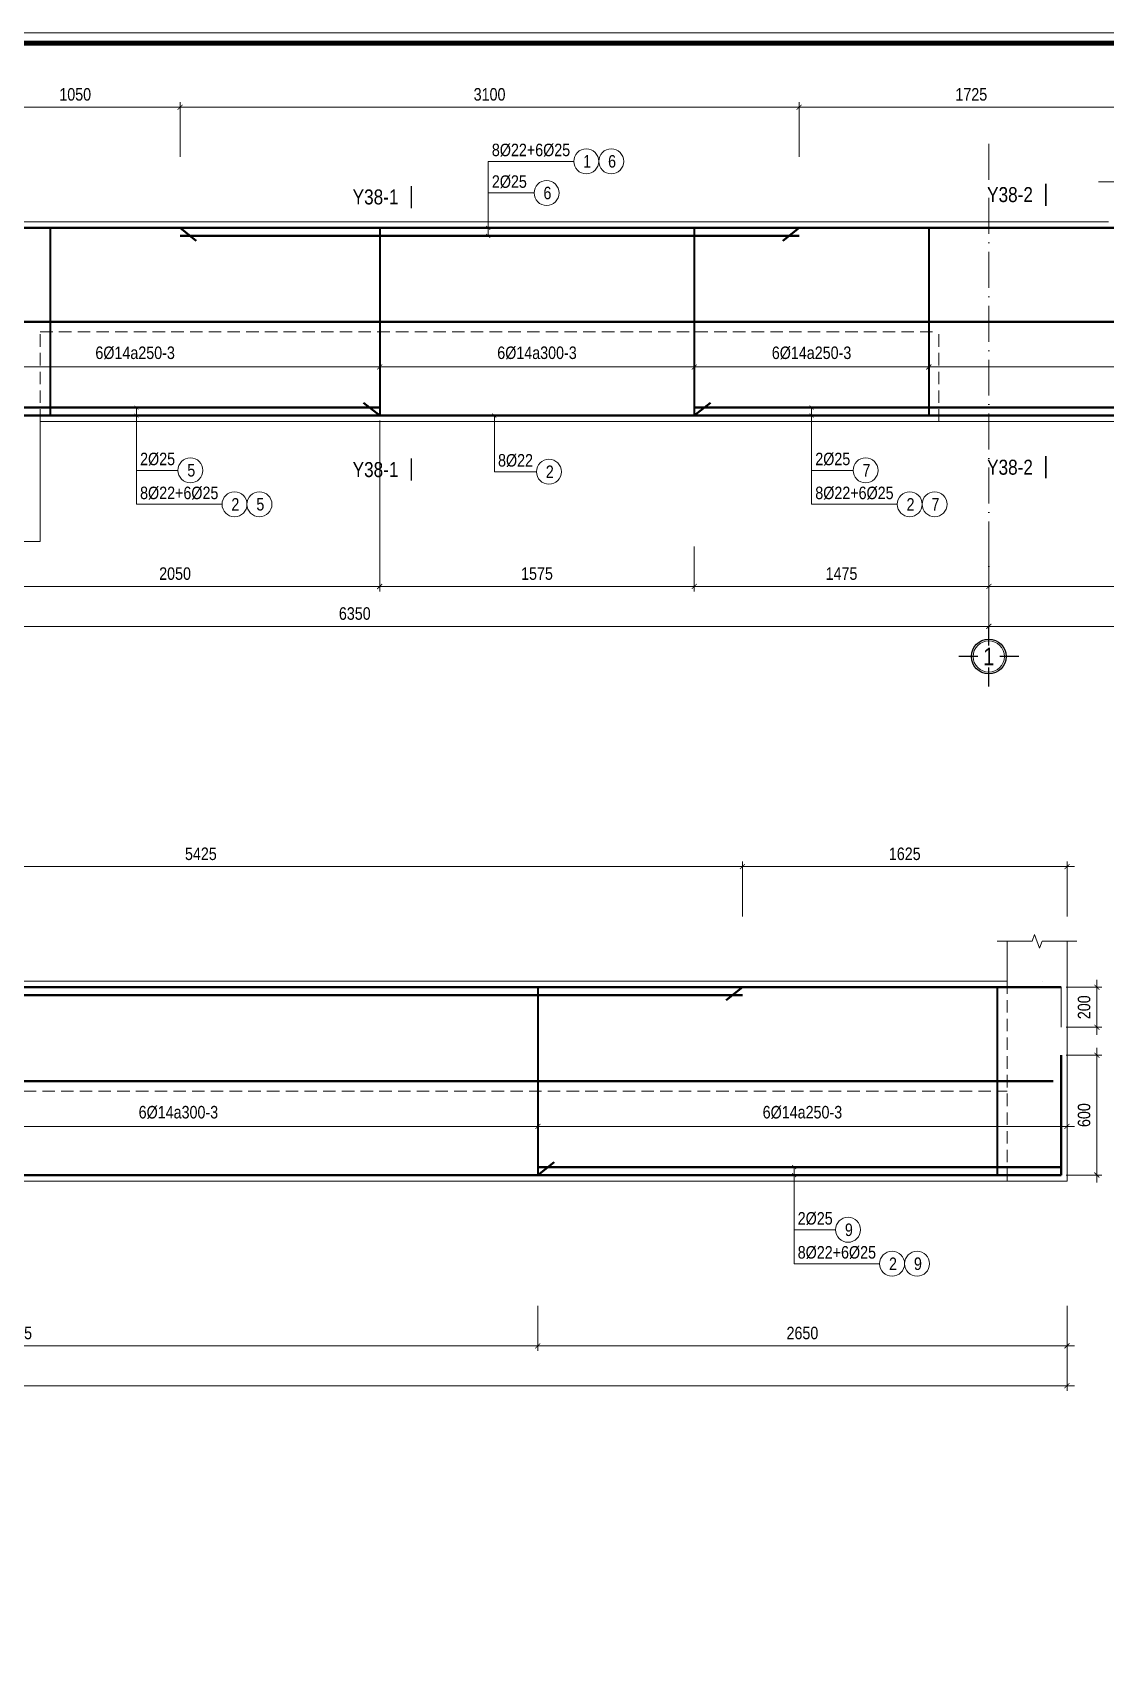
# Model space of a CAD drawing. Header units: millimetres. Extents: x 3014920 to 3563667, y -1638653 to -1356471.
# Drawn here: x 3550499 to 3555869, y -1614271 to -1606064 of the extents above; entities that cross this region are included whole.
import ezdxf
from ezdxf.enums import TextEntityAlignment as Align
from ezdxf.xclip import XClip

# ---------------------------------------------------------------- set-up
doc = ezdxf.new("R2010")
doc.units = ezdxf.units.MM
doc.header["$MEASUREMENT"] = 0
doc.header["$XCLIPFRAME"] = 0
doc.header["$PDMODE"] = 2
for name, pattern in [('6 TANG DIEN HINH 14-15$0$ACAD_ISO10W100', [18, 12, -3, 0, -3]), ('ACAD_ISO04W100', [30, 24, -3, 0, -3]), ('HIDDEN', [0.375, 0.25, -0.125])]:
    doc.linetypes.add(name, pattern=pattern)
doc.layers.get('0').update_dxf_attribs({"lineweight": 9})
doc.layers.get('Defpoints').update_dxf_attribs({"color": 10, "lineweight": 0})
for name, color, linetype, lineweight in [('2', 2, 'Continuous', 20), ('CDAI', 21, 'Continuous', 40), ('CTHEP', 50, 'Continuous', 50), ('DBAO', 90, 'Continuous', 13), ('DGIONG', 130, 'Continuous', 13), ('DMo', 9, 'HIDDEN', 9), ('KTH', 154, 'Continuous', 9), ('Net khuat', 8, 'HIDDEN', 13), ('TEXT', 7, 'Continuous', 15), ('TRUC', 251, 'ACAD_ISO04W100', 9)]:
    doc.layers.add(name, color=color, linetype=linetype, lineweight=lineweight)
doc.layers.add('8', color=8, linetype='Continuous')
doc.styles.add('HELVECONDENSE', font='VHELVCN_0.TTF')
doc.styles.add('Star-HelCon', font='VHELVCN_0.TTF')
doc.styles.add('TTP-HelCon', font='VHELVCN_0.TTF')
doc.styles.add('VNI-HELVE-CONDENSE', font='VHELVCN_0.TTF')
doc.dimstyles.new('kc-25', dxfattribs={"dimtxt": 62.5, "dimasz": 20, "dimexe": 20, "dimexo": 50, "dimgap": 25, "dimtad": 3, "dimdec": 0, "dimzin": 0, "dimdsep": 46, "dimtxsty": 'VNI-HELVE-CONDENSE', "dimblk": 'DIM', "dimcen": 2.5, "dimclrd": 256, "dimclre": 154, "dimclrt": 7, "dimaunit": 1, "dimadec": 0, "dimazin": 0, "dimtfac": 1, "dimtdec": 0, "dimtix": 1, "dimtmove": 0, "dimatfit": 3, "dimldrblk": 'DOT', "dimfxl": 1, "dimtolj": 1, "dimtzin": 0, "dimarcsym": 0})
doc.dimstyles.new('TTP-25', dxfattribs={"dimscale": 25, "dimtxt": 2.5, "dimasz": 1, "dimexe": 1, "dimexo": 1, "dimgap": 0.09, "dimtad": 0, "dimdec": 4, "dimrnd": 1, "dimzin": 9, "dimdsep": 46, "dimtxsty": 'TTP-HelCon', "dimblk": 'ARCHTICK', "dimcen": 0.09, "dimdle": 1.5, "dimclrd": 256, "dimclre": 256, "dimclrt": 7, "dimadec": 0, "dimazin": 0, "dimtfac": 1, "dimtdec": 4, "dimtmove": 0, "dimatfit": 3, "dimldrblk": 'ARCHTICK', "dimfxl": 1, "dimtvp": 1, "dimtolj": 1, "dimtzin": 0, "dimarcsym": 0})

# ---------------------------------------------------------------- blocks, each defined once
blk = doc.blocks.new('_ArchTick')
at = {"color": 0, "linetype": 'ByBlock', "const_width": 0.15}
blk.add_lwpolyline([(-0.5, -0.5), (0.5, 0.5)], dxfattribs=at)
blk = doc.blocks.new('*D538')
at = {"layer": 'Defpoints', "color": 0, "transparency": 16777216}
for p in [(23375, 574), (21750, 300), (23375, 300)]:
    blk.add_point(p, dxfattribs=at)
at = {"layer": 'KTH', "lineweight": -2, "transparency": 16777216}
for p, q in [((21750, 325), (21750, 599)), ((23375, 325), (23375, 599)), ((21712.5, 574), (23412.5, 574))]:
    blk.add_line(p, q, dxfattribs=at)
at = {"layer": 'KTH', "lineweight": -2, "transparency": 16777216, "xscale": 25, "yscale": 25, "zscale": 25, "rotation": 180}
blk.add_blockref('_ArchTick', (21750, 574), dxfattribs=at)
at = {"layer": 'KTH', "lineweight": -2, "transparency": 16777216, "xscale": 25, "yscale": 25, "zscale": 25}
blk.add_blockref('_ArchTick', (23375, 574), dxfattribs=at)
at = {"layer": 'KTH', "color": 7, "transparency": 16777216, "insert": (22562.5, 637.8), "char_height": 62.5, "attachment_point": 5, "style": 'TTP-HelCon'}
blk.add_mtext('\\A1;1625', dxfattribs=at)
blk = doc.blocks.new('*D539')
at = {"layer": 'Defpoints', "color": 0, "transparency": 16777216}
for p in [(20725, -550), (23375, -550), (20725, -726.4)]:
    blk.add_point(p, dxfattribs=at)
at = {"layer": 'KTH', "lineweight": -2, "transparency": 16777216}
for p, q in [((20725, -575), (20725, -751.4)), ((23375, -575), (23375, -751.4)), ((23412.5, -726.4), (20687.5, -726.4))]:
    blk.add_line(p, q, dxfattribs=at)
at = {"layer": 'KTH', "lineweight": -2, "transparency": 16777216, "xscale": 25, "yscale": 25, "zscale": 25, "rotation": 180}
blk.add_blockref('_ArchTick', (20725, -726.4), dxfattribs=at)
at = {"layer": 'KTH', "lineweight": -2, "transparency": 16777216, "xscale": 25, "yscale": 25, "zscale": 25}
blk.add_blockref('_ArchTick', (23375, -726.4), dxfattribs=at)
at = {"layer": 'KTH', "color": 7, "transparency": 16777216, "insert": (22050, -656.5), "char_height": 62.5, "attachment_point": 5, "style": 'TTP-HelCon'}
blk.add_mtext('\\A1;6Þ14a250-3', dxfattribs=at)
blk = doc.blocks.new('*D540')
at = {"layer": 'Defpoints', "color": 0, "transparency": 16777216}
for p in [(20725, -1600), (23375, -1600), (20725, -1825)]:
    blk.add_point(p, dxfattribs=at)
at = {"layer": 'KTH', "lineweight": -2, "transparency": 16777216}
for p, q in [((20725, -1625), (20725, -1850)), ((23375, -1625), (23375, -1850)), ((23412.5, -1825), (20687.5, -1825))]:
    blk.add_line(p, q, dxfattribs=at)
at = {"layer": 'KTH', "lineweight": -2, "transparency": 16777216, "xscale": 25, "yscale": 25, "zscale": 25, "rotation": 180}
blk.add_blockref('_ArchTick', (20725, -1825), dxfattribs=at)
at = {"layer": 'KTH', "lineweight": -2, "transparency": 16777216, "xscale": 25, "yscale": 25, "zscale": 25}
blk.add_blockref('_ArchTick', (23375, -1825), dxfattribs=at)
at = {"layer": 'KTH', "color": 7, "transparency": 16777216, "insert": (22050, -1761.2), "char_height": 62.5, "attachment_point": 5, "style": 'TTP-HelCon'}
blk.add_mtext('\\A1;2650', dxfattribs=at)
blk = doc.blocks.new('*D541')
at = {"layer": 'Defpoints', "color": 0, "transparency": 16777216}
for p in [(9175, -550), (10750, -550), (10750, -726.4)]:
    blk.add_point(p, dxfattribs=at)
at = {"layer": 'KTH', "lineweight": -2, "transparency": 16777216}
for p, q in [((9175, -575), (9175, -751.4)), ((10750, -575), (10750, -751.4)), ((9137.5, -726.4), (10787.5, -726.4))]:
    blk.add_line(p, q, dxfattribs=at)
at = {"layer": 'KTH', "lineweight": -2, "transparency": 16777216, "xscale": 25, "yscale": 25, "zscale": 25, "rotation": 180}
blk.add_blockref('_ArchTick', (9175, -726.4), dxfattribs=at)
at = {"layer": 'KTH', "lineweight": -2, "transparency": 16777216, "xscale": 25, "yscale": 25, "zscale": 25}
blk.add_blockref('_ArchTick', (10750, -726.4), dxfattribs=at)
at = {"layer": 'KTH', "color": 7, "transparency": 16777216, "insert": (9962.5, -656.5), "char_height": 62.5, "attachment_point": 5, "style": 'TTP-HelCon'}
blk.add_mtext('\\A1;6Þ14a300-3', dxfattribs=at)
blk = doc.blocks.new('*D542')
at = {"layer": 'Defpoints', "color": 0, "transparency": 16777216}
for p in [(7125, 574), (7125, 300), (8175, 300)]:
    blk.add_point(p, dxfattribs=at)
at = {"layer": 'KTH', "lineweight": -2, "transparency": 16777216}
for p, q in [((7125, 325), (7125, 599)), ((8175, 325), (8175, 599)), ((8212.5, 574), (7087.5, 574))]:
    blk.add_line(p, q, dxfattribs=at)
at = {"layer": 'KTH', "lineweight": -2, "transparency": 16777216, "xscale": 25, "yscale": 25, "zscale": 25, "rotation": 180}
blk.add_blockref('_ArchTick', (7125, 574), dxfattribs=at)
at = {"layer": 'KTH', "lineweight": -2, "transparency": 16777216, "xscale": 25, "yscale": 25, "zscale": 25}
blk.add_blockref('_ArchTick', (8175, 574), dxfattribs=at)
at = {"layer": 'KTH', "color": 7, "transparency": 16777216, "insert": (7650, 637.8), "char_height": 62.5, "attachment_point": 5, "style": 'TTP-HelCon'}
blk.add_mtext('\\A1;1050', dxfattribs=at)
blk = doc.blocks.new('*D543')
at = {"layer": 'Defpoints', "color": 0, "transparency": 16777216}
for p in [(7125, -1600), (9175, -1600), (9175, -1825)]:
    blk.add_point(p, dxfattribs=at)
at = {"layer": 'KTH', "lineweight": -2, "transparency": 16777216}
for p, q in [((7125, -1625), (7125, -1850)), ((9175, -1625), (9175, -1850)), ((7087.5, -1825), (9212.5, -1825))]:
    blk.add_line(p, q, dxfattribs=at)
at = {"layer": 'KTH', "lineweight": -2, "transparency": 16777216, "xscale": 25, "yscale": 25, "zscale": 25, "rotation": 180}
blk.add_blockref('_ArchTick', (7125, -1825), dxfattribs=at)
at = {"layer": 'KTH', "lineweight": -2, "transparency": 16777216, "xscale": 25, "yscale": 25, "zscale": 25}
blk.add_blockref('_ArchTick', (9175, -1825), dxfattribs=at)
at = {"layer": 'KTH', "color": 7, "transparency": 16777216, "insert": (8150, -1761.2), "char_height": 62.5, "attachment_point": 5, "style": 'TTP-HelCon'}
blk.add_mtext('\\A1;2050', dxfattribs=at)
blk = doc.blocks.new('*D545')
at = {"layer": 'Defpoints', "color": 0, "transparency": 16777216}
for p in [(5875, -1825), (12225, -1825), (12225, -2025)]:
    blk.add_point(p, dxfattribs=at)
at = {"layer": 'KTH', "lineweight": -2, "transparency": 16777216}
for p, q in [((5875, -1850), (5875, -2050)), ((12225, -1850), (12225, -2050)), ((5837.5, -2025), (12262.5, -2025))]:
    blk.add_line(p, q, dxfattribs=at)
at = {"layer": 'KTH', "lineweight": -2, "transparency": 16777216, "xscale": 25, "yscale": 25, "zscale": 25, "rotation": 180}
blk.add_blockref('_ArchTick', (5875, -2025), dxfattribs=at)
at = {"layer": 'KTH', "lineweight": -2, "transparency": 16777216, "xscale": 25, "yscale": 25, "zscale": 25}
blk.add_blockref('_ArchTick', (12225, -2025), dxfattribs=at)
at = {"layer": 'KTH', "color": 7, "transparency": 16777216, "insert": (9050, -1961.1), "char_height": 62.5, "attachment_point": 5, "style": 'TTP-HelCon'}
blk.add_mtext('\\A1;6350', dxfattribs=at)
blk = doc.blocks.new('MC')
at = {"layer": 'CTHEP', "const_width": 10, "elevation": 0}
blk.add_lwpolyline([(36, 150), (36, 0)], dxfattribs=at)
at = {"layer": 'TEXT', "style": 'TTP-HelCon'}
blk.add_attdef('A', text='', height=100, dxfattribs=at).set_placement((-50, 26), align=Align.RIGHT)
blk = doc.blocks.new('*D549')
at = {"layer": 'Defpoints', "color": 0, "transparency": 16777216}
for p in [(6725, -550), (9175, -550), (9175, -726.4)]:
    blk.add_point(p, dxfattribs=at)
at = {"layer": 'KTH', "lineweight": -2, "transparency": 16777216}
for p, q in [((6725, -575), (6725, -751.4)), ((9175, -575), (9175, -751.4)), ((6687.5, -726.4), (9212.5, -726.4))]:
    blk.add_line(p, q, dxfattribs=at)
at = {"layer": 'KTH', "lineweight": -2, "transparency": 16777216, "xscale": 25, "yscale": 25, "zscale": 25, "rotation": 180}
blk.add_blockref('_ArchTick', (6725, -726.4), dxfattribs=at)
at = {"layer": 'KTH', "lineweight": -2, "transparency": 16777216, "xscale": 25, "yscale": 25, "zscale": 25}
blk.add_blockref('_ArchTick', (9175, -726.4), dxfattribs=at)
at = {"layer": 'KTH', "color": 7, "transparency": 16777216, "insert": (7950, -656.5), "char_height": 62.5, "attachment_point": 5, "style": 'TTP-HelCon'}
blk.add_mtext('\\A1;6Þ14a250-3', dxfattribs=at)
blk = doc.blocks.new('*D550')
at = {"layer": 'Defpoints', "color": 0, "transparency": 16777216}
for p in [(11275, 574), (8175, 300), (11275, 300)]:
    blk.add_point(p, dxfattribs=at)
at = {"layer": 'KTH', "lineweight": -2, "transparency": 16777216}
for p, q in [((8175, 325), (8175, 599)), ((11275, 325), (11275, 599)), ((8137.5, 574), (11312.5, 574))]:
    blk.add_line(p, q, dxfattribs=at)
at = {"layer": 'KTH', "lineweight": -2, "transparency": 16777216, "xscale": 25, "yscale": 25, "zscale": 25, "rotation": 180}
blk.add_blockref('_ArchTick', (8175, 574), dxfattribs=at)
at = {"layer": 'KTH', "lineweight": -2, "transparency": 16777216, "xscale": 25, "yscale": 25, "zscale": 25}
blk.add_blockref('_ArchTick', (11275, 574), dxfattribs=at)
at = {"layer": 'KTH', "color": 7, "transparency": 16777216, "insert": (9725, 637.8), "char_height": 62.5, "attachment_point": 5, "style": 'TTP-HelCon'}
blk.add_mtext('\\A1;3100', dxfattribs=at)
blk = doc.blocks.new('*D551')
at = {"layer": 'Defpoints', "color": 0, "transparency": 16777216}
for p in [(9175, -970), (10750, -1600), (9175, -1825)]:
    blk.add_point(p, dxfattribs=at)
at = {"layer": 'KTH', "lineweight": -2, "transparency": 16777216}
for p, q in [((9175, -995), (9175, -1850)), ((10750, -1625), (10750, -1850)), ((10787.5, -1825), (9137.5, -1825))]:
    blk.add_line(p, q, dxfattribs=at)
at = {"layer": 'KTH', "lineweight": -2, "transparency": 16777216, "xscale": 25, "yscale": 25, "zscale": 25, "rotation": 180}
blk.add_blockref('_ArchTick', (9175, -1825), dxfattribs=at)
at = {"layer": 'KTH', "lineweight": -2, "transparency": 16777216, "xscale": 25, "yscale": 25, "zscale": 25}
blk.add_blockref('_ArchTick', (10750, -1825), dxfattribs=at)
at = {"layer": 'KTH', "color": 7, "transparency": 16777216, "insert": (9962.5, -1761.2), "char_height": 62.5, "attachment_point": 5, "style": 'TTP-HelCon'}
blk.add_mtext('\\A1;1575', dxfattribs=at)
blk = doc.blocks.new('*D552')
at = {"layer": 'Defpoints', "color": 0, "transparency": 16777216}
for p in [(12225, -1825), (23375, -1825), (12225, -2025)]:
    blk.add_point(p, dxfattribs=at)
at = {"layer": 'KTH', "lineweight": -2, "transparency": 16777216}
for p, q in [((12225, -1850), (12225, -2050)), ((23375, -1850), (23375, -2050)), ((23412.5, -2025), (12187.5, -2025))]:
    blk.add_line(p, q, dxfattribs=at)
at = {"layer": 'KTH', "lineweight": -2, "transparency": 16777216, "xscale": 25, "yscale": 25, "zscale": 25, "rotation": 180}
blk.add_blockref('_ArchTick', (12225, -2025), dxfattribs=at)
at = {"layer": 'KTH', "lineweight": -2, "transparency": 16777216, "xscale": 25, "yscale": 25, "zscale": 25}
blk.add_blockref('_ArchTick', (23375, -2025), dxfattribs=at)
at = {"layer": 'KTH', "color": 7, "transparency": 16777216, "insert": (17800, -1961.1), "char_height": 62.5, "attachment_point": 5, "style": 'TTP-HelCon'}
blk.add_mtext('\\A1;11150', dxfattribs=at)
blk = doc.blocks.new('dau truc')
blk.add_circle((0, 0), 180)
at = {"layer": '8'}
for p, q in [((0, 127), (0, 345)), ((-127, 0), (-345, 0)), ((0, -345), (0, -127)), ((345, 0), (127, 0))]:
    blk.add_line(p, q, dxfattribs=at)
blk.add_circle((0, 0), 200, dxfattribs=at)
at = {"layer": 'TEXT', "style": 'HELVECONDENSE'}
blk.add_attdef('A', text='', height=233, dxfattribs=at).set_placement((0, 0), align=Align.MIDDLE)
blk = doc.blocks.new('DIM')
h = blk.add_hatch(color=1)
h.paths.add_polyline_path([(0.49, 0.29, 1), (0.29, 0.49), (-0.19, 0), (0.19, 0)])
h.paths.add_polyline_path([(0.19, 0), (-0.19, 0), (-0.49, -0.29, 1), (-0.29, -0.49)])
at = {"color": 9}
for p, q in [((-0.19, 0), (-1.5, 0)), ((0.19, 0), (1.5, 0))]:
    blk.add_line(p, q, dxfattribs=at)
at = {"color": 1}
for p, q in [((-0.49, -0.29), (0.29, 0.49)), ((-0.29, -0.49), (0.49, 0.29)), ((-0.19, 0), (0.19, 0))]:
    blk.add_line(p, q, dxfattribs=at)
blk.add_arc((-0.39, -0.39), 0.138, 135, 315, dxfattribs=at)
blk = doc.blocks.new('*D554')
at = {"layer": 'Defpoints', "color": 0, "transparency": 16777216}
for p in [(10750, -1600), (12225, -1600), (10750, -1825)]:
    blk.add_point(p, dxfattribs=at)
at = {"layer": 'KTH', "lineweight": -2, "transparency": 16777216}
for p, q in [((10750, -1625), (10750, -1850)), ((12225, -1625), (12225, -1850)), ((12262.5, -1825), (10712.5, -1825))]:
    blk.add_line(p, q, dxfattribs=at)
at = {"layer": 'KTH', "lineweight": -2, "transparency": 16777216, "xscale": 25, "yscale": 25, "zscale": 25, "rotation": 180}
blk.add_blockref('_ArchTick', (10750, -1825), dxfattribs=at)
at = {"layer": 'KTH', "lineweight": -2, "transparency": 16777216, "xscale": 25, "yscale": 25, "zscale": 25}
blk.add_blockref('_ArchTick', (12225, -1825), dxfattribs=at)
at = {"layer": 'KTH', "color": 7, "transparency": 16777216, "insert": (11487.5, -1761.2), "char_height": 62.5, "attachment_point": 5, "style": 'TTP-HelCon'}
blk.add_mtext('\\A1;1475', dxfattribs=at)
blk = doc.blocks.new('*D555')
at = {"layer": 'Defpoints', "color": 0, "transparency": 16777216}
for p in [(10750, -550), (11924.9, -550), (10750, -726.4)]:
    blk.add_point(p, dxfattribs=at)
at = {"layer": 'KTH', "lineweight": -2, "transparency": 16777216}
for p, q in [((10750, -575), (10750, -751.4)), ((11924.9, -575), (11924.9, -751.4)), ((11962.4, -726.4), (10712.5, -726.4))]:
    blk.add_line(p, q, dxfattribs=at)
at = {"layer": 'KTH', "lineweight": -2, "transparency": 16777216, "xscale": 25, "yscale": 25, "zscale": 25, "rotation": 180}
blk.add_blockref('_ArchTick', (10750, -726.4), dxfattribs=at)
at = {"layer": 'KTH', "lineweight": -2, "transparency": 16777216, "xscale": 25, "yscale": 25, "zscale": 25}
blk.add_blockref('_ArchTick', (11924.9, -726.4), dxfattribs=at)
at = {"layer": 'KTH', "color": 7, "transparency": 16777216, "insert": (11337.5, -656.5), "char_height": 62.5, "attachment_point": 5, "style": 'TTP-HelCon'}
blk.add_mtext('\\A1;6Þ14a250-3', dxfattribs=at)
blk = doc.blocks.new('*D556')
at = {"layer": 'Defpoints', "color": 0, "transparency": 16777216}
for p in [(11924.9, -550), (15500, -550), (15500, -726.4)]:
    blk.add_point(p, dxfattribs=at)
at = {"layer": 'KTH', "lineweight": -2, "transparency": 16777216}
for p, q in [((11924.9, -575), (11924.9, -751.4)), ((15500, -575), (15500, -751.4)), ((11887.4, -726.4), (15537.5, -726.4))]:
    blk.add_line(p, q, dxfattribs=at)
at = {"layer": 'KTH', "lineweight": -2, "transparency": 16777216, "xscale": 25, "yscale": 25, "zscale": 25, "rotation": 180}
blk.add_blockref('_ArchTick', (11924.9, -726.4), dxfattribs=at)
at = {"layer": 'KTH', "lineweight": -2, "transparency": 16777216, "xscale": 25, "yscale": 25, "zscale": 25}
blk.add_blockref('_ArchTick', (15500, -726.4), dxfattribs=at)
at = {"layer": 'KTH', "color": 7, "transparency": 16777216, "insert": (13712.5, -656.5), "char_height": 62.5, "attachment_point": 5, "style": 'TTP-HelCon'}
blk.add_mtext('\\A1;6Þ14a250-3', dxfattribs=at)
blk = doc.blocks.new('*D557')
at = {"layer": 'Defpoints', "color": 0, "transparency": 16777216}
for p in [(13000, 574), (11275, 300), (13000, 300)]:
    blk.add_point(p, dxfattribs=at)
at = {"layer": 'KTH', "lineweight": -2, "transparency": 16777216}
for p, q in [((11275, 325), (11275, 599)), ((13000, 325), (13000, 599)), ((11237.5, 574), (13037.5, 574))]:
    blk.add_line(p, q, dxfattribs=at)
at = {"layer": 'KTH', "lineweight": -2, "transparency": 16777216, "xscale": 25, "yscale": 25, "zscale": 25, "rotation": 180}
blk.add_blockref('_ArchTick', (11275, 574), dxfattribs=at)
at = {"layer": 'KTH', "lineweight": -2, "transparency": 16777216, "xscale": 25, "yscale": 25, "zscale": 25}
blk.add_blockref('_ArchTick', (13000, 574), dxfattribs=at)
at = {"layer": 'KTH', "color": 7, "transparency": 16777216, "insert": (12137.5, 637.8), "char_height": 62.5, "attachment_point": 5, "style": 'TTP-HelCon'}
blk.add_mtext('\\A1;1725', dxfattribs=at)
blk = doc.blocks.new('*D558')
at = {"layer": 'Defpoints', "color": 0, "transparency": 16777216}
for p in [(16325, 574), (21750, 300), (16325, 200)]:
    blk.add_point(p, dxfattribs=at)
at = {"layer": 'KTH', "lineweight": -2, "transparency": 16777216}
for p, q in [((16325, 225), (16325, 599)), ((21750, 325), (21750, 599)), ((21787.5, 574), (16287.5, 574))]:
    blk.add_line(p, q, dxfattribs=at)
at = {"layer": 'KTH', "lineweight": -2, "transparency": 16777216, "xscale": 25, "yscale": 25, "zscale": 25, "rotation": 180}
blk.add_blockref('_ArchTick', (16325, 574), dxfattribs=at)
at = {"layer": 'KTH', "lineweight": -2, "transparency": 16777216, "xscale": 25, "yscale": 25, "zscale": 25}
blk.add_blockref('_ArchTick', (21750, 574), dxfattribs=at)
at = {"layer": 'KTH', "color": 7, "transparency": 16777216, "insert": (19037.5, 637.8), "char_height": 62.5, "attachment_point": 5, "style": 'TTP-HelCon'}
blk.add_mtext('\\A1;5425', dxfattribs=at)
blk = doc.blocks.new('*D560')
at = {"layer": 'Defpoints', "color": 0, "transparency": 16777216}
for p in [(17125, -550), (20725, -550), (17125, -726.4)]:
    blk.add_point(p, dxfattribs=at)
at = {"layer": 'KTH', "lineweight": -2, "transparency": 16777216}
for p, q in [((17125, -575), (17125, -751.4)), ((20725, -575), (20725, -751.4)), ((20762.5, -726.4), (17087.5, -726.4))]:
    blk.add_line(p, q, dxfattribs=at)
at = {"layer": 'KTH', "lineweight": -2, "transparency": 16777216, "xscale": 25, "yscale": 25, "zscale": 25, "rotation": 180}
blk.add_blockref('_ArchTick', (17125, -726.4), dxfattribs=at)
at = {"layer": 'KTH', "lineweight": -2, "transparency": 16777216, "xscale": 25, "yscale": 25, "zscale": 25}
blk.add_blockref('_ArchTick', (20725, -726.4), dxfattribs=at)
at = {"layer": 'KTH', "color": 7, "transparency": 16777216, "insert": (18925, -656.5), "char_height": 62.5, "attachment_point": 5, "style": 'TTP-HelCon'}
blk.add_mtext('\\A1;6Þ14a300-3', dxfattribs=at)
blk = doc.blocks.new('*D561')
at = {"layer": 'Defpoints', "color": 0, "transparency": 16777216}
for p in [(15500, -1600), (20725, -1600), (20725, -1825)]:
    blk.add_point(p, dxfattribs=at)
at = {"layer": 'KTH', "lineweight": -2, "transparency": 16777216}
for p, q in [((15500, -1625), (15500, -1850)), ((20725, -1625), (20725, -1850)), ((15462.5, -1825), (20762.5, -1825))]:
    blk.add_line(p, q, dxfattribs=at)
at = {"layer": 'KTH', "lineweight": -2, "transparency": 16777216, "xscale": 25, "yscale": 25, "zscale": 25, "rotation": 180}
blk.add_blockref('_ArchTick', (15500, -1825), dxfattribs=at)
at = {"layer": 'KTH', "lineweight": -2, "transparency": 16777216, "xscale": 25, "yscale": 25, "zscale": 25}
blk.add_blockref('_ArchTick', (20725, -1825), dxfattribs=at)
at = {"layer": 'KTH', "color": 7, "transparency": 16777216, "insert": (18112.5, -1761.2), "char_height": 62.5, "attachment_point": 5, "style": 'TTP-HelCon'}
blk.add_mtext('\\A1;5225', dxfattribs=at)
blk = doc.blocks.new('*D562')
at = {"layer": 'Defpoints', "color": 0, "transparency": 16777216}
for p in [(12225, -1600), (15500, -1600), (15500, -1825)]:
    blk.add_point(p, dxfattribs=at)
at = {"layer": 'KTH', "lineweight": -2, "transparency": 16777216}
for p, q in [((12225, -1625), (12225, -1850)), ((15500, -1625), (15500, -1850)), ((12187.5, -1825), (15537.5, -1825))]:
    blk.add_line(p, q, dxfattribs=at)
at = {"layer": 'KTH', "lineweight": -2, "transparency": 16777216, "xscale": 25, "yscale": 25, "zscale": 25, "rotation": 180}
blk.add_blockref('_ArchTick', (12225, -1825), dxfattribs=at)
at = {"layer": 'KTH', "lineweight": -2, "transparency": 16777216, "xscale": 25, "yscale": 25, "zscale": 25}
blk.add_blockref('_ArchTick', (15500, -1825), dxfattribs=at)
at = {"layer": 'KTH', "color": 7, "transparency": 16777216, "insert": (13862.5, -1761.2), "char_height": 62.5, "attachment_point": 5, "style": 'TTP-HelCon'}
blk.add_mtext('\\A1;3275', dxfattribs=at)
blk = doc.blocks.new('*D568')
at = {"layer": 'Defpoints', "color": 0, "transparency": 16777216}
for p in [(23345, -30), (23345, -230), (23524.5, -230)]:
    blk.add_point(p, dxfattribs=at)
at = {"layer": 'KTH', "lineweight": -2, "transparency": 16777216}
for p, q in [((23524.5, 7.5), (23524.5, -267.5)), ((23370, -30), (23549.5, -30)), ((23370, -230), (23549.5, -230))]:
    blk.add_line(p, q, dxfattribs=at)
at = {"layer": 'KTH', "lineweight": -2, "transparency": 16777216, "xscale": 25, "yscale": 25, "zscale": 25}
for p, rotation in [((23524.5, -30), 90), ((23524.5, -230), 270)]:
    blk.add_blockref('_ArchTick', p, dxfattribs=dict(at, rotation=rotation))
at = {"layer": 'KTH', "color": 7, "transparency": 16777216, "insert": (23460.7, -130), "char_height": 62.5, "attachment_point": 5, "rotation": 90, "style": 'TTP-HelCon'}
blk.add_mtext('\\A1;200', dxfattribs=at)
blk = doc.blocks.new('*D569')
at = {"layer": 'Defpoints', "color": 0, "transparency": 16777216}
for p in [(23345, -370), (23345, -970), (23524.5, -970)]:
    blk.add_point(p, dxfattribs=at)
at = {"layer": 'KTH', "lineweight": -2, "transparency": 16777216}
for p, q in [((23370, -370), (23549.5, -370)), ((23524.5, -332.5), (23524.5, -1007.5)), ((23370, -970), (23549.5, -970))]:
    blk.add_line(p, q, dxfattribs=at)
at = {"layer": 'KTH', "lineweight": -2, "transparency": 16777216, "xscale": 25, "yscale": 25, "zscale": 25}
for p, rotation in [((23524.5, -370), 90), ((23524.5, -970), 270)]:
    blk.add_blockref('_ArchTick', p, dxfattribs=dict(at, rotation=rotation))
at = {"layer": 'KTH', "color": 7, "transparency": 16777216, "insert": (23460.7, -670), "char_height": 62.5, "attachment_point": 5, "rotation": 90, "style": 'TTP-HelCon'}
blk.add_mtext('\\A1;600', dxfattribs=at)
blk = doc.blocks.new('CHG_XX_Khung ten')
blk.add_lwpolyline([(15, 579), (826, 579), (826, 15), (15, 15)], close=True)
at = {"color": 4, "linetype": 'Continuous', "const_width": 1}
blk.add_lwpolyline([(17, 577), (824, 577), (824, 17), (17, 17)], close=True, dxfattribs=at)
blk = doc.blocks.new('2Y-38')
at = {"layer": 'CDAI'}
for points in [[(7524.98535, -30.01737), (7524.98535, -970.01737)], [(9175.01691, -30.01737), (9175.01691, -970.01737)], [(10749.99249, -30), (10749.99249, -970)], [(11924.91431, -30), (11924.91431, -970)], [(23024.99201, -30), (23024.99201, -970)]]:
    blk.add_lwpolyline(points, dxfattribs=at)
at = {"layer": 'CDAI', "elevation": 0}
blk.add_lwpolyline([(20724.99243, -30.00004), (20724.99243, -970.00005)], dxfattribs=at)
at = {"layer": 'CTHEP'}
for p, q in [((30, -30), (23344.99249, -30)), ((8256.41125, -94.54287), (8174.98535, -30.01737)), ((8174.98535, -70), (11274.99249, -70)), ((11193.56659, -94.54287), (11274.99249, -30.01737)), ((21749.98499, -70), (14600.00748, -70)), ((21668.5591, -94.5255), (21749.98499, -30)), ((23344.99249, -970), (23344.99249, -370)), ((23304.99249, -500), (69.99249, -500)), ((9093.59101, -905.49782), (9175.01691, -970.02332)), ((10831.41838, -905.49782), (10749.99249, -970.02332)), ((20806.41833, -905.47454), (20724.99243, -970.00004))]:
    blk.add_line(p, q, dxfattribs=at)
for points in [[(30, -970), (23344.99249, -970)], [(9174.98748, -930.00694), (5374.98748, -929.9994)], [(10749.99249, -930.00595), (15500.00748, -930.00019)], [(20724.99249, -930), (23344.99249, -930)]]:
    blk.add_lwpolyline(points, dxfattribs=at)
at = {"layer": 'DBAO', "linetype": 'Continuous'}
for p, q in [((23074.99999, 200), (23074.99999, 0)), ((23374.99999, 200), (23374.99999, 0)), ((7275, 0), (12825, 0)), ((16574.98074, 0), (23074.99999, 0))]:
    blk.add_line(p, q, dxfattribs=at)
at = {"layer": 'DBAO', "color": 2}
blk.add_line((23344.99249, -30), (23344.99249, -230), dxfattribs=at)
at = {"layer": 'DBAO', "linetype": 'Continuous', "flags": 128}
for points in [[(23374.99249, 0), (23374.99887, -1000), (7474.98748, -1000)], [(6774.98748, -1000), (6774.98748, -1600), (7474.98748, -1600), (7474.98748, -1000)]]:
    blk.add_lwpolyline(points, dxfattribs=at)
at = {"layer": 'DGIONG', "linetype": 'Continuous', "flags": 128}
for points in [[(13324.92181, 200), (13074.96091, 200), (13062.46091, 165.65653), (13037.46091, 234.34347), (13024.96091, 200), (12774.9925, 200)], [(23424.99999, 200), (23249.99999, 200), (23237.49999, 165.65653), (23212.49999, 234.34347), (23199.99999, 200), (23024.99249, 200)]]:
    blk.add_lwpolyline(points, dxfattribs=at)
at = {"layer": 'DGIONG'}
for centre in [(10209.29781, 303.00234), (10334.29781, 303.00234), (10010.56281, 144.57784), (8226.99028, -1243.93134), (10022.35917, -1250.75583), (11608.14857, -1243.93134), (22278.51349, -1243.93134), (8447.74213, -1413.91229), (8572.74213, -1413.91229), (11828.90042, -1413.91229), (11953.90042, -1413.91229), (22499.26534, -1413.91229), (22624.26534, -1413.91229)]:
    blk.add_circle(centre, 62.5, dxfattribs=at)
at = {"layer": 'Net khuat', "ltscale": 250}
for p, q in [((23074.99249, 0), (23074.99999, 0)), ((23074.99951, -1000), (23074.99999, 0)), ((23249.99249, 0), (23249.99999, 0)), ((23374.99249, 0), (23374.99999, 0)), ((7474.98748, -1000), (7474.98796, -549.99288)), ((7474.98796, -549.99288), (11974.9223, -549.99254)), ((11974.92181, -1000), (11974.9223, -549.99212)), ((13274.92181, -549.99251), (23074.99999, -549.99212))]:
    blk.add_line(p, q, dxfattribs=at)
at = {"layer": 'TRUC', "linetype": '6 TANG DIEN HINH 14-15$0$ACAD_ISO10W100', "ltscale": 15}
blk.add_lwpolyline([(12224.99999, 390.44459), (12224.99999, -1850)], dxfattribs=at)
at = {"xscale": 0.75, "yscale": 0.75, "zscale": 0.75}
for p, values in [((9306.10533, 67.71155), {'A': 'Y38-1'}), ((12483.38665, 79.50625), {'A': 'Y38-2'})]:
    blk.add_blockref('MC', p, dxfattribs=at).add_auto_attribs(values)
ref = blk.add_blockref('MC', (9306.10533, -1183.35274), dxfattribs=dict(xscale=-0.75, yscale=0.75, zscale=0.75, rotation=180))
ref.add_attrib('A', 'Y38-1', dxfattribs={"layer": 'TEXT', "height": 75, "style": 'TTP-HelCon'}).set_placement((9268.60533, -1277.48317), align=Align.RIGHT)
ref = blk.add_blockref('MC', (12483.38665, -1171.55804), dxfattribs=dict(xscale=-0.75, yscale=0.75, zscale=0.75, rotation=180))
ref.add_attrib('A', 'Y38-2', dxfattribs={"layer": 'TEXT', "height": 75, "style": 'TTP-HelCon'}).set_placement((12445.88665, -1265.68848), align=Align.RIGHT)
at = {"layer": '2', "ltscale": 300}
ref = blk.add_blockref('dau truc', (12224.99999, -2175.82027), dxfattribs=dict(at, xscale=0.436713129747659, yscale=0.436713129747659, zscale=0.436713129747659))
ref.add_attrib('A', '1', dxfattribs={"layer": 'TEXT', "height": 87.5, "style": 'HELVECONDENSE'}).set_placement((12224.99999, -2175.82027), align=Align.MIDDLE)
at = {"layer": 'TEXT', "style": 'TTP-HelCon'}
for s, p in [('8Þ22+6Þ25', (9736.48993, 328.85528, 0)), ('2Þ25', (9736.48993, 170.43078, 0)), ('2Þ25', (7974.93425, -1218.07834, 0)), ('8Þ22', (9767.4408, -1224.90289, 0)), ('2Þ25', (11356.09254, -1218.07834, 0)), ('2Þ25', (22026.45746, -1218.07834, 0)), ('8Þ22+6Þ25', (7974.93425, -1388.05934, 0)), ('8Þ22+6Þ25', (11356.09254, -1388.05934, 0)), ('8Þ22+6Þ25', (22026.45746, -1388.05934, 0))]:
    blk.add_text(s, height=62.5, dxfattribs=at).set_placement(p)
at = {"layer": 'TEXT', "style": 'Star-HelCon'}
for s, p in [('1', (10213.46448, 303.00234)), ('6', (10338.46448, 303.00234)), ('6', (10014.72948, 144.57784)), ('5', (8231.15695, -1243.93134)), ('2', (10026.52584, -1250.75583)), ('7', (11612.31524, -1243.93134)), ('9', (22282.68016, -1243.93134)), ('2', (8451.9088, -1413.91229)), ('5', (8576.9088, -1413.91229)), ('2', (11833.06709, -1413.91229)), ('7', (11958.06709, -1413.91229)), ('2', (22503.432, -1413.91229)), ('9', (22628.432, -1413.91229))]:
    blk.add_text(s, height=62.5, dxfattribs=at).set_placement(p, align=Align.MIDDLE)
at = {"layer": 'KTH'}
for base, p1, p2, picture, middle in [((7124.98748, 574.00461), (8174.98535, 300), (7124.98748, 300), '*D542', (7649.98642, 637.83794)), ((16324.9807371609, 574.0046080439), (21749.984988593, 299.9999999758), (16324.9807371609, 199.9999999995), '*D558', (19037.482862877, 637.8379413773)), ((9175.01691, -1825), (7124.98748, -1600), (9175.01691, -1600), '*D543', (8150.00219, -1761.16667)), ((15500.00748, -1825), (12224.99999, -1600), (15500.00748, -1600.00595), '*D562', (13862.50373, -1761.16667)), ((20724.99249, -1825), (15500.00748, -1600.00595), (20724.99249, -1600.00004), '*D561', (18112.49998, -1761.16667)), ((20724.99249, -1825.00004), (23374.99249, -1600), (20724.99249, -1600.00004), '*D540', (22049.99249, -1761.16671)), ((12224.99036, -2024.95574), (23374.99249, -1825.00004), (12224.99036, -1825), '*D552', (17799.99142, -1961.12241))]:
    dim = blk.add_linear_dim(base=base, p1=p1, p2=p2, dimstyle='TTP-25', override={"dimtmove": 1}, dxfattribs=at)
    dim.commit()
    dim.dimension.update_dxf_attribs({"geometry": picture, "text_midpoint": middle})
for base, p1, p2, angle, picture, middle in [((11274.99249, 574.00461), (8174.98535, 300), (11274.99249, 300), 180, '*D550', (9724.98892, 637.83794)), ((12999.99036, 574.00461), (11274.99249, 300), (12999.99036, 300), 180, '*D557', (12137.49142, 637.83794)), ((23374.99249, 574.00461), (21749.98499, 300), (23374.99249, 300), 180, '*D538', (22562.48874, 637.83794)), ((23524.54151, -230), (23344.99249, -30), (23344.99249, -230), 90, '*D568', (23460.70818, -130)), ((23524.54151, -970), (23344.99249, -370), (23344.99249, -970), 90, '*D569', (23460.70818, -670)), ((9175.01691, -1825), (10749.99249, -1600), (9175.01691, -970.02332), 180, '*D551', (9962.5047, -1761.16667)), ((10749.9924862939, -1825.0000000005), (12224.9807371609, -1600.0000000009), (10749.9924862939, -1600.0059465761), 180, '*D554', (11487.4866117274, -1761.1666666671)), ((12224.99036, -2024.95574), (5874.99999, -1825), (12224.99036, -1825), 180, '*D545', (9049.99518, -1961.12241))]:
    dim = blk.add_linear_dim(base=base, p1=p1, p2=p2, angle=angle, dimstyle='TTP-25', override={"dimtmove": 1}, dxfattribs=at)
    dim.commit()
    dim.dimension.update_dxf_attribs({"geometry": picture, "text_midpoint": middle})
for base, p1, p2, text, picture, middle in [((9174.98748, -726.43761), (6724.98961, -549.9868), (9174.98748, -549.99279), '6Þ14a250-3', '*D549', (7949.98854, -656.52095)), ((10749.99249, -726.43765), (9175.01691, -550.00012), (10749.99249, -549.99263), '6Þ14a300-3', '*D541', (9962.5047, -656.52099)), ((15500.00748, -726.43761), (11924.91431, -549.98684), (15500.00748, -549.99279), '6Þ14a250-3', '*D556', (13712.46089, -656.52095))]:
    dim = blk.add_linear_dim(base=base, p1=p1, p2=p2, text=text, dimstyle='TTP-25', override={"dimtmove": 1}, dxfattribs=at)
    dim.commit()
    dim.dimension.update_dxf_attribs({"geometry": picture, "text_midpoint": middle})
for base, p1, p2, text, picture, middle in [((10749.99249, -726.43761), (11924.91431, -549.98684), (10749.99249, -549.99279), '6Þ14a250-3', '*D555', (11337.4534, -656.52095)), ((17124.98074, -726.43743), (20724.99243, -549.99222), (17124.98074, -549.99241), '6Þ14a300-3', '*D560', (18924.98659, -656.52077)), ((20724.99243, -726.43171), (23374.996, -550), (20724.99243, -549.99222), '6Þ14a250-3', '*D539', (22049.99422, -656.51504))]:
    dim = blk.add_linear_dim(base=base, p1=p1, p2=p2, angle=180, text=text, dimstyle='TTP-25', override={"dimtmove": 1}, dxfattribs=at)
    dim.commit()
    dim.dimension.update_dxf_attribs({"geometry": picture, "text_midpoint": middle})
at = {"layer": 'DGIONG'}
for points in [[(9717.97809, -30), (9717.9779, 303.00234), (10146.79781, 303.00234)], [(9717.97809, -70), (9717.9779, 144.57784), (9948.06281, 144.57784)], [(7956.42245, -930), (7956.42222, -1243.93129), (8164.49028, -1243.93129)], [(7956.42241, -970), (7956.42222, -1413.91229), (8385.24213, -1413.91229)], [(9748.92892, -970), (9748.92876, -1250.75583), (9959.85917, -1250.75583)], [(11337.58074, -930), (11337.58051, -1243.93129), (11545.64857, -1243.93129)], [(11337.5807, -970), (11337.58051, -1413.91229), (11766.40042, -1413.91229)], [(22007.94566, -930), (22007.94543, -1243.93129), (22216.01349, -1243.93129)], [(22007.94561, -970), (22007.94543, -1413.91229), (22436.76534, -1413.91229)]]:
    blk.add_leader(points, dimstyle='kc-25', override={"dimtad": 0, "dimldrblk": 'ArchTick', "dimfxl": 100, "dimarcsym": 1}, dxfattribs=at)

msp = doc.modelspace()

# ---------------------------------------------------------------- block references
at = {"layer": 'DMo'}
ref = msp.add_blockref('2Y-38', (3543061.15549, -1607010.45767), dxfattribs=at)
XClip(ref).set_block_clipping_path([(-755.962176255, -2629.4460024792), (15844.085004671, 894.6700942358)])
ref = msp.add_blockref('2Y-38', (3532302.87899, -1610812.13217), dxfattribs=at)
XClip(ref).set_block_clipping_path([(10533.0513981022, -3138.4635000001), (24513.4262694139, 1024.4395036111)])

# ---------------------------------------------------------------- next in the draw order: block references
at = {"color": 5, "xscale": 25.92478421704392, "yscale": 25.92478421704392, "zscale": 25.92478421704392}
msp.add_blockref('CHG_XX_Khung ten', (3541864.47199, -1621074.38806), dxfattribs=at)

doc.saveas('drawing.dxf')
